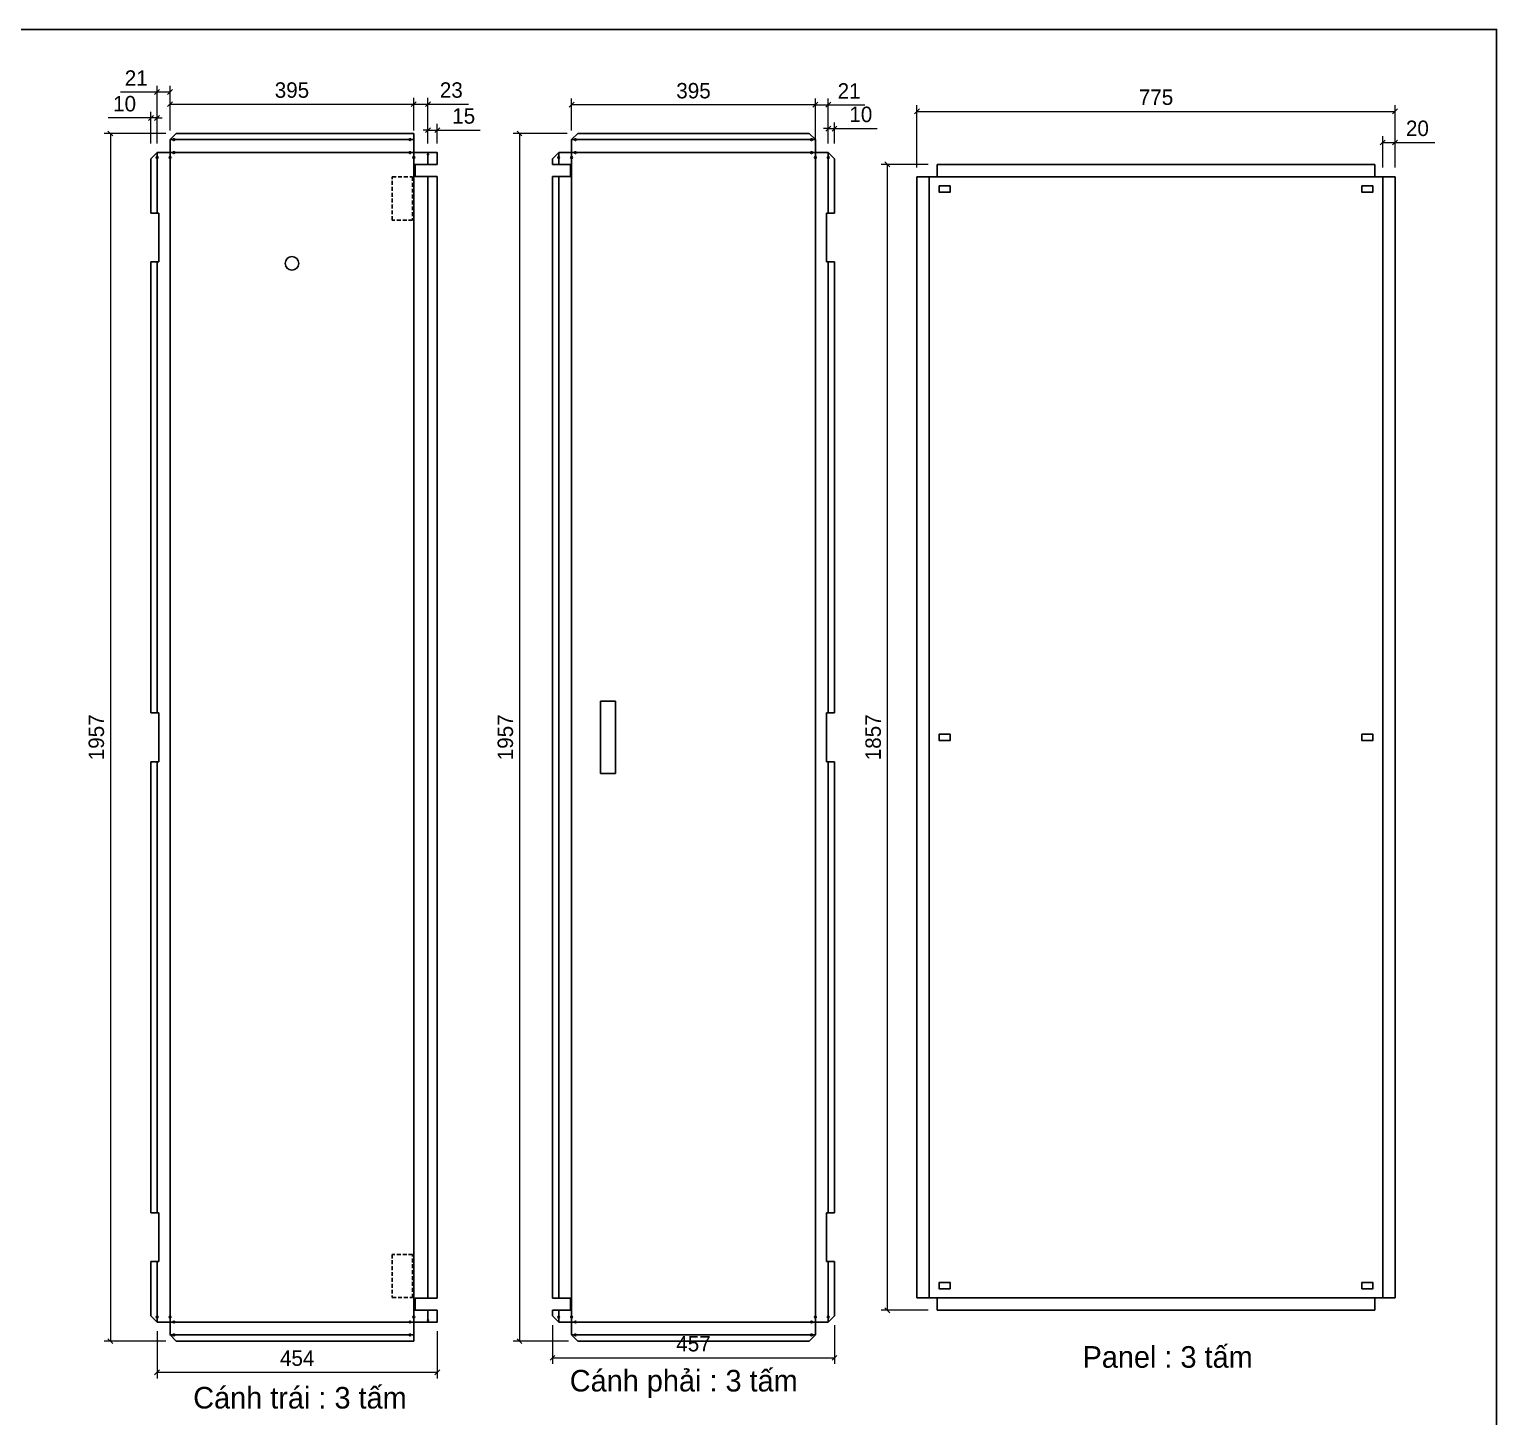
# Model space of a CAD drawing. Header units: millimetres. Extents: x 0 to 4827, y 0 to 3413.
# Drawn here: x 2449 to 4827, y 1165 to 3413 of the extents above; entities that cross this region are included whole.
import ezdxf
from ezdxf.enums import TextEntityAlignment as Align

# ---------------------------------------------------------------- set-up
doc = ezdxf.new("R2010")
doc.units = ezdxf.units.MM
doc.linetypes.add('HIDDEN', pattern=[9.525, 6.35, -3.175])
doc.layers.add('DIM', color=253, linetype='Continuous')
doc.styles.add('Tahoma (Input Text)', font='tahoma.ttf')
doc.dimstyles.new('Dim-25', dxfattribs={"dimtxt": 25, "dimasz": 8, "dimexe": 10, "dimexo": 15, "dimgap": 10, "dimtad": 1, "dimdec": 0, "dimtxsty": 'Standard', "dimblk": 'OBLIQUE', "dimcen": 10, "dimclrd": 5, "dimclre": 5, "dimclrt": 3, "dimazin": 3, "dimtfac": 1, "dimtdec": 0, "dimtmove": 0, "dimatfit": 3, "dimldrblk": 'OBLIQUE', "dimlwd": 9, "dimlwe": 9})

# ---------------------------------------------------------------- blocks, each defined once
blk = doc.blocks.new('*D21')
at = {"color": 0, "linetype": 'ByBlock', "lineweight": -2}
for p, q in [((2642.2, 3265.7), (2650.2, 3273.7)), ((2660.2, 3273.7), (2652.2, 3265.7))]:
    blk.add_line(p, q, dxfattribs=at)
at = {"layer": 'Defpoints', "color": 0, "transparency": 16777216}
for p in [(2646.2, 3269.7), (2646.2, 3213.4), (2656.2, 3213.4)]:
    blk.add_point(p, dxfattribs=at)
at = {"layer": 'DIM', "color": 5, "lineweight": 9, "transparency": 16777216}
for p, q in [((2646.2, 3269.7), (2576.9, 3269.7)), ((2646.2, 3228.4), (2646.2, 3279.7)), ((2656.2, 3269.7), (2646.2, 3269.7)), ((2656.2, 3228.4), (2656.2, 3279.7)), ((2656.2, 3269.7), (2664.2, 3269.7))]:
    blk.add_line(p, q, dxfattribs=at)
at = {"layer": 'DIM', "color": 3, "transparency": 16777216, "insert": (2603.5, 3292.5), "char_height": 25, "attachment_point": 5}
blk.add_mtext('10', dxfattribs=at)
blk = doc.blocks.new('_Oblique')
at = {"color": 0, "linetype": 'ByBlock', "lineweight": -2}
blk.add_line((-0.5, -0.5), (0.5, 0.5), dxfattribs=at)
blk = doc.blocks.new('*D22')
at = {"color": 0, "linetype": 'ByBlock', "lineweight": -2}
for p, q in [((2660.2, 3315.6), (2652.2, 3307.6)), ((2673.2, 3307.6), (2681.2, 3315.6))]:
    blk.add_line(p, q, dxfattribs=at)
at = {"layer": 'Defpoints', "color": 0, "transparency": 16777216}
for p in [(2656.2, 3311.6), (2677.2, 3234.4), (2656.2, 3213.4)]:
    blk.add_point(p, dxfattribs=at)
at = {"layer": 'DIM', "color": 5, "lineweight": 9, "transparency": 16777216}
for p, q in [((2656.2, 3311.6), (2596.7, 3311.6)), ((2656.2, 3228.4), (2656.2, 3321.6)), ((2677.2, 3311.6), (2656.2, 3311.6)), ((2677.2, 3249.4), (2677.2, 3321.6))]:
    blk.add_line(p, q, dxfattribs=at)
at = {"layer": 'DIM', "color": 3, "transparency": 16777216, "insert": (2622.4, 3334.2), "char_height": 25, "attachment_point": 5}
blk.add_mtext('21', dxfattribs=at)
blk = doc.blocks.new('*D23')
at = {"color": 0, "linetype": 'ByBlock', "lineweight": -2}
for p, q in [((2681.2, 3295.9), (2673.2, 3287.9)), ((3068.2, 3287.9), (3076.2, 3295.9))]:
    blk.add_line(p, q, dxfattribs=at)
at = {"layer": 'Defpoints', "color": 0, "transparency": 16777216}
for p in [(3072.2, 3291.9), (2677.2, 3234.4), (3072.2, 3234.4)]:
    blk.add_point(p, dxfattribs=at)
at = {"layer": 'DIM', "color": 5, "lineweight": 9, "transparency": 16777216}
for p, q in [((2677.2, 3249.4), (2677.2, 3301.9)), ((2677.2, 3291.9), (3072.2, 3291.9)), ((3072.2, 3249.4), (3072.2, 3301.9))]:
    blk.add_line(p, q, dxfattribs=at)
at = {"layer": 'DIM', "color": 3, "transparency": 16777216, "insert": (2874.7, 3314.6), "char_height": 25, "attachment_point": 5}
blk.add_mtext('395', dxfattribs=at)
blk = doc.blocks.new('*D24')
at = {"color": 0, "linetype": 'ByBlock', "lineweight": -2}
for p, q in [((3076.2, 3295.9), (3068.2, 3287.9)), ((3091.2, 3287.9), (3099.2, 3295.9))]:
    blk.add_line(p, q, dxfattribs=at)
at = {"layer": 'Defpoints', "color": 0, "transparency": 16777216}
for p in [(3095.2, 3291.9), (3072.2, 3234.4), (3095.2, 3213.4)]:
    blk.add_point(p, dxfattribs=at)
at = {"layer": 'DIM', "color": 5, "lineweight": 9, "transparency": 16777216}
for p, q in [((3072.2, 3249.4), (3072.2, 3301.9)), ((3072.2, 3291.9), (3095.2, 3291.9)), ((3095.2, 3228.4), (3095.2, 3301.9)), ((3095.2, 3291.9), (3161.1, 3291.9))]:
    blk.add_line(p, q, dxfattribs=at)
at = {"layer": 'DIM', "color": 3, "transparency": 16777216, "insert": (3133, 3314.6), "char_height": 25, "attachment_point": 5}
blk.add_mtext('23', dxfattribs=at)
blk = doc.blocks.new('*D25')
at = {"color": 0, "linetype": 'ByBlock', "lineweight": -2}
for p, q in [((2584.5, 3240.4), (2576.5, 3248.4)), ((2576.5, 1291.4), (2584.5, 1283.4))]:
    blk.add_line(p, q, dxfattribs=at)
at = {"layer": 'Defpoints', "color": 0, "transparency": 16777216}
for p in [(2685.2, 3244.4), (2580.5, 1287.4), (2685.2, 1287.4)]:
    blk.add_point(p, dxfattribs=at)
at = {"layer": 'DIM', "color": 5, "lineweight": 9, "transparency": 16777216}
for p, q in [((2670.2, 3244.4), (2570.5, 3244.4)), ((2580.5, 3244.4), (2580.5, 1287.4)), ((2670.2, 1287.4), (2570.5, 1287.4))]:
    blk.add_line(p, q, dxfattribs=at)
at = {"layer": 'DIM', "color": 3, "transparency": 16777216, "insert": (2557.8, 2265.9), "char_height": 25, "attachment_point": 5, "rotation": 90}
blk.add_mtext('1957', dxfattribs=at)
blk = doc.blocks.new('*D26')
at = {"color": 0, "linetype": 'ByBlock', "lineweight": -2}
for p, q in [((3740, 3248.4), (3748, 3256.4)), ((3758, 3256.4), (3750, 3248.4))]:
    blk.add_line(p, q, dxfattribs=at)
at = {"layer": 'Defpoints', "color": 0, "transparency": 16777216}
for p in [(3754, 3252.4), (3744, 3213.4), (3754, 3213.4)]:
    blk.add_point(p, dxfattribs=at)
at = {"layer": 'DIM', "color": 5, "lineweight": 9, "transparency": 16777216}
for p, q in [((3744, 3228.4), (3744, 3262.4)), ((3754, 3228.4), (3754, 3262.4)), ((3744, 3252.4), (3736, 3252.4)), ((3744, 3252.4), (3754, 3252.4)), ((3754, 3252.4), (3823.3, 3252.4))]:
    blk.add_line(p, q, dxfattribs=at)
at = {"layer": 'DIM', "color": 3, "transparency": 16777216, "insert": (3796.7, 3275.2), "char_height": 25, "attachment_point": 5}
blk.add_mtext('10', dxfattribs=at)
blk = doc.blocks.new('*D27')
at = {"color": 0, "linetype": 'ByBlock', "lineweight": -2}
for p, q in [((3727, 3294.9), (3719, 3286.9)), ((3740, 3286.9), (3748, 3294.9))]:
    blk.add_line(p, q, dxfattribs=at)
at = {"layer": 'Defpoints', "color": 0, "transparency": 16777216}
for p in [(3744, 3290.9), (3723, 3213.4), (3744, 3213.4)]:
    blk.add_point(p, dxfattribs=at)
at = {"layer": 'DIM', "color": 5, "lineweight": 9, "transparency": 16777216}
for p, q in [((3723, 3228.4), (3723, 3300.9)), ((3723, 3290.9), (3744, 3290.9)), ((3744, 3228.4), (3744, 3300.9)), ((3744, 3290.9), (3803.4, 3290.9))]:
    blk.add_line(p, q, dxfattribs=at)
at = {"layer": 'DIM', "color": 3, "transparency": 16777216, "insert": (3777.7, 3313.4), "char_height": 25, "attachment_point": 5}
blk.add_mtext('21', dxfattribs=at)
blk = doc.blocks.new('*D28')
at = {"color": 0, "linetype": 'ByBlock', "lineweight": -2}
for p, q in [((3332, 3294.9), (3324, 3286.9)), ((3719, 3286.9), (3727, 3294.9))]:
    blk.add_line(p, q, dxfattribs=at)
at = {"layer": 'Defpoints', "color": 0, "transparency": 16777216}
for p in [(3328, 3290.9), (3328, 3234.4), (3723, 3234.4)]:
    blk.add_point(p, dxfattribs=at)
at = {"layer": 'DIM', "color": 5, "lineweight": 9, "transparency": 16777216}
for p, q in [((3328, 3249.4), (3328, 3300.9)), ((3723, 3290.9), (3328, 3290.9)), ((3723, 3249.4), (3723, 3300.9))]:
    blk.add_line(p, q, dxfattribs=at)
at = {"layer": 'DIM', "color": 3, "transparency": 16777216, "insert": (3525.5, 3313.6), "char_height": 25, "attachment_point": 5}
blk.add_mtext('395', dxfattribs=at)
blk = doc.blocks.new('*D29')
at = {"color": 0, "linetype": 'ByBlock', "lineweight": -2}
for p, q in [((3301, 1264.4), (3293, 1256.4)), ((3750, 1256.4), (3758, 1264.4))]:
    blk.add_line(p, q, dxfattribs=at)
at = {"layer": 'Defpoints', "color": 0, "transparency": 16777216}
for p in [(3297, 1328.4), (3754, 1328.4), (3754, 1260.4)]:
    blk.add_point(p, dxfattribs=at)
at = {"layer": 'DIM', "color": 5, "lineweight": 9, "transparency": 16777216}
for p, q in [((3297, 1313.4), (3297, 1250.4)), ((3754, 1313.4), (3754, 1250.4)), ((3297, 1260.4), (3754, 1260.4))]:
    blk.add_line(p, q, dxfattribs=at)
at = {"layer": 'DIM', "color": 3, "transparency": 16777216, "insert": (3525.5, 1283.1), "char_height": 25, "attachment_point": 5}
blk.add_mtext('457', dxfattribs=at)
blk = doc.blocks.new('*D30')
at = {"color": 0, "linetype": 'ByBlock', "lineweight": -2}
for p, q in [((3091.2, 3245.8), (3099.2, 3253.8)), ((3114.2, 3253.8), (3106.2, 3245.8))]:
    blk.add_line(p, q, dxfattribs=at)
at = {"layer": 'Defpoints', "color": 0, "transparency": 16777216}
for p in [(3110.2, 3249.8), (3095.2, 3213.4), (3110.2, 3213.4)]:
    blk.add_point(p, dxfattribs=at)
at = {"layer": 'DIM', "color": 5, "lineweight": 9, "transparency": 16777216}
for p, q in [((3095.2, 3228.4), (3095.2, 3259.8)), ((3110.2, 3228.4), (3110.2, 3259.8)), ((3095.2, 3249.8), (3087.2, 3249.8)), ((3095.2, 3249.8), (3110.2, 3249.8)), ((3110.2, 3249.8), (3179.9, 3249.8))]:
    blk.add_line(p, q, dxfattribs=at)
at = {"layer": 'DIM', "color": 3, "transparency": 16777216, "insert": (3153.1, 3272.6), "char_height": 25, "attachment_point": 5}
blk.add_mtext('15', dxfattribs=at)
blk = doc.blocks.new('*D31')
at = {"color": 0, "linetype": 'ByBlock', "lineweight": -2}
for p, q in [((2660.2, 1241), (2652.2, 1233)), ((3106.2, 1233), (3114.2, 1241))]:
    blk.add_line(p, q, dxfattribs=at)
at = {"layer": 'Defpoints', "color": 0, "transparency": 16777216}
for p in [(2656.2, 1318.4), (3110.2, 1318.4), (3110.2, 1237)]:
    blk.add_point(p, dxfattribs=at)
at = {"layer": 'DIM', "color": 5, "lineweight": 9, "transparency": 16777216}
for p, q in [((2656.2, 1303.4), (2656.2, 1227)), ((3110.2, 1303.4), (3110.2, 1227)), ((2656.2, 1237), (3110.2, 1237))]:
    blk.add_line(p, q, dxfattribs=at)
at = {"layer": 'DIM', "color": 3, "transparency": 16777216, "insert": (2883.2, 1259.7), "char_height": 25, "attachment_point": 5}
blk.add_mtext('454', dxfattribs=at)
blk = doc.blocks.new('*D32')
at = {"color": 0, "linetype": 'ByBlock', "lineweight": -2}
for p, q in [((3247.5, 3240.4), (3239.5, 3248.4)), ((3239.5, 1291.4), (3247.5, 1283.4))]:
    blk.add_line(p, q, dxfattribs=at)
at = {"layer": 'Defpoints', "color": 0, "transparency": 16777216}
for p in [(3336, 3244.4), (3243.5, 1287.4), (3338, 1287.4)]:
    blk.add_point(p, dxfattribs=at)
at = {"layer": 'DIM', "color": 5, "lineweight": 9, "transparency": 16777216}
for p, q in [((3321, 3244.4), (3233.5, 3244.4)), ((3243.5, 3244.4), (3243.5, 1287.4)), ((3323, 1287.4), (3233.5, 1287.4))]:
    blk.add_line(p, q, dxfattribs=at)
at = {"layer": 'DIM', "color": 3, "transparency": 16777216, "insert": (3220.7, 2265.9), "char_height": 25, "attachment_point": 5, "rotation": 90}
blk.add_mtext('1957', dxfattribs=at)
blk = doc.blocks.new('*D33')
at = {"color": 0, "linetype": 'ByBlock', "lineweight": -2}
for p, q in [((3891.6, 3284.2), (3883.6, 3276.2)), ((4658.6, 3276.2), (4666.6, 3284.2))]:
    blk.add_line(p, q, dxfattribs=at)
at = {"layer": 'Defpoints', "color": 0, "transparency": 16777216}
for p in [(4662.6, 3280.2), (3887.6, 3174.4), (4662.6, 3174.4)]:
    blk.add_point(p, dxfattribs=at)
at = {"layer": 'DIM', "color": 5, "lineweight": 9, "transparency": 16777216}
for p, q in [((3887.6, 3189.4), (3887.6, 3290.2)), ((4662.6, 3189.4), (4662.6, 3290.2)), ((3887.6, 3280.2), (4662.6, 3280.2))]:
    blk.add_line(p, q, dxfattribs=at)
at = {"layer": 'DIM', "color": 3, "transparency": 16777216, "insert": (4275.1, 3303), "char_height": 25, "attachment_point": 5}
blk.add_mtext('775', dxfattribs=at)
blk = doc.blocks.new('*D34')
at = {"color": 0, "linetype": 'ByBlock', "lineweight": -2}
for p, q in [((4646.6, 3233.8), (4638.6, 3225.8)), ((4658.6, 3225.8), (4666.6, 3233.8))]:
    blk.add_line(p, q, dxfattribs=at)
at = {"layer": 'Defpoints', "color": 0, "transparency": 16777216}
for p in [(4662.6, 3229.8), (4642.6, 3174.4), (4662.6, 3174.4)]:
    blk.add_point(p, dxfattribs=at)
at = {"layer": 'DIM', "color": 5, "lineweight": 9, "transparency": 16777216}
for p, q in [((4642.6, 3189.4), (4642.6, 3239.8)), ((4662.6, 3189.4), (4662.6, 3239.8)), ((4642.6, 3229.8), (4662.6, 3229.8)), ((4662.6, 3229.8), (4726.8, 3229.8))]:
    blk.add_line(p, q, dxfattribs=at)
at = {"layer": 'DIM', "color": 3, "transparency": 16777216, "insert": (4698.7, 3252.6), "char_height": 25, "attachment_point": 5}
blk.add_mtext('20', dxfattribs=at)
blk = doc.blocks.new('*D35')
at = {"color": 0, "linetype": 'ByBlock', "lineweight": -2}
for p, q in [((3843.5, 3190.4), (3835.5, 3198.4)), ((3835.5, 1341.4), (3843.5, 1333.4))]:
    blk.add_line(p, q, dxfattribs=at)
at = {"layer": 'Defpoints', "color": 0, "transparency": 16777216}
for p in [(3920.6, 3194.4), (3839.5, 1337.4), (3920.6, 1337.4)]:
    blk.add_point(p, dxfattribs=at)
at = {"layer": 'DIM', "color": 5, "lineweight": 9, "transparency": 16777216}
for p, q in [((3905.6, 3194.4), (3829.5, 3194.4)), ((3839.5, 3194.4), (3839.5, 1337.4)), ((3905.6, 1337.4), (3829.5, 1337.4))]:
    blk.add_line(p, q, dxfattribs=at)
at = {"layer": 'DIM', "color": 3, "transparency": 16777216, "insert": (3816.8, 2265.9), "char_height": 25, "attachment_point": 5, "rotation": 90}
blk.add_mtext('1857', dxfattribs=at)
blk = doc.blocks.new('khungtenAsean2')
at = {"color": 7}
blk.add_lwpolyline([(0, 0), (2970, 0), (2970, -2100), (0, -2100)], close=True, dxfattribs=at)
at = {"color": 1, "style": 'Tahoma (Input Text)', "flags": 8}
for tag, p in [('#01', (137.1, -2021.3)), ('#03', (506.6, -2019.3)), ('#05', (1106.6, -2021.3)), ('#07', (1834.7, -2021.3)), ('#09', (2146.7, -2021.3)), ('#02', (98.5, -2081.3)), ('#04', (486.1, -2081.3)), ('#06', (1065.3, -2081.3)), ('#08', (1817.4, -2081.3)), ('#10', (2146.7, -2081.3))]:
    blk.add_attdef(tag, p, '', height=25, dxfattribs=at)
blk.add_attdef('#11', text='', height=25, dxfattribs=at).set_placement((2915, -2067.3), align=Align.CENTER)

msp = doc.modelspace()

# ---------------------------------------------------------------- linework, layer by layer
at = {"color": 2}
for p, q in [((2687.2, 3244.4), (2677.2, 3234.4)), ((3328, 3234.4), (3338, 3244.4)), ((3723, 3234.4), (3713, 3244.4)), ((2656.2, 3213.4), (2646.2, 3203.4)), ((3307, 3213.4), (3297, 3203.4)), ((3744, 3213.4), (3754, 3203.4)), ((3297, 3194.4), (3326, 3194.4)), ((3326, 3194.4), (3326, 3174.9)), ((3297, 3174.9), (3326, 3174.9)), ((2659.2, 3115.4), (2659.2, 3036.4)), ((3741, 3115.4), (3741, 3036.4)), ((2659.2, 2305.4), (2659.2, 2226.4)), ((3741, 2305.4), (3741, 2226.4)), ((2659.2, 1416.4), (2659.2, 1495.4)), ((3741, 1416.4), (3741, 1495.4)), ((3297, 1356.9), (3326, 1356.9)), ((3326, 1356.9), (3326, 1337.4)), ((3297, 1337.4), (3326, 1337.4)), ((2656.2, 1318.4), (2646.2, 1328.4)), ((3307, 1318.4), (3297, 1328.4)), ((3744, 1318.4), (3754, 1328.4)), ((2687.2, 1287.4), (2677.2, 1297.4)), ((3328, 1297.4), (3338, 1287.4)), ((3723, 1297.4), (3713, 1287.4))]:
    msp.add_line(p, q, dxfattribs=at)
for p, q in [((2677.2, 3234.4), (2677.2, 1297.4)), ((2687.2, 3244.4), (3072.2, 3244.4)), ((3072.2, 3244.4), (3072.2, 3234.4)), ((3072.2, 3234.4), (3072.2, 1297.4)), ((3328, 3234.4), (3328, 3213.4)), ((3723, 3234.4), (3723, 3213.4)), ((2656.2, 3213.4), (2656.2, 3115.4)), ((2656.2, 3213.4), (3110.2, 3213.4)), ((3095.2, 3213.4), (3095.2, 3194.4)), ((3110.2, 3213.4), (3110.2, 3194.4)), ((3307, 3213.4), (3307, 3194.4)), ((3328, 3213.4), (3328, 1318.4)), ((3723, 3213.4), (3723, 1318.4)), ((3744, 3213.4), (3744, 3115.4)), ((2646.2, 3203.4), (2646.2, 3115.4)), ((3297, 3203.4), (3297, 3194.4)), ((3754, 3203.4), (3754, 3115.4)), ((3095.2, 3174.9), (3095.2, 1356.9)), ((3110.2, 3174.9), (3110.2, 1356.9)), ((3297, 3174.9), (3297, 1356.9)), ((3307, 3174.9), (3307, 1356.9)), ((2646.2, 3036.4), (2646.2, 2305.4)), ((2656.2, 3036.4), (2656.2, 2305.4)), ((3744, 3036.4), (3744, 2305.4)), ((3754, 3036.4), (3754, 2305.4)), ((2656.2, 2226.4), (2656.2, 1495.4)), ((3744, 2226.4), (3744, 1495.4)), ((2646.2, 1416.4), (2646.2, 1328.4)), ((2656.2, 1416.4), (2656.2, 1318.4)), ((3744, 1416.4), (3744, 1318.4)), ((3754, 1416.4), (3754, 1328.4)), ((3095.2, 1337.4), (3095.2, 1318.4)), ((3110.2, 1337.4), (3110.2, 1318.4)), ((3297, 1337.4), (3297, 1328.4)), ((3307, 1337.4), (3307, 1318.4)), ((3328, 1297.4), (3328, 1318.4)), ((3723, 1297.4), (3723, 1318.4)), ((2677.2, 1297.4), (3072.2, 1297.4)), ((2687.2, 1287.4), (3072.2, 1287.4)), ((3072.2, 1297.4), (3072.2, 1287.4))]:
    msp.add_line(p, q)
for points in [[(2677.2, 3234.4), (3072.2, 3234.4), (3072.2, 1297.4), (2677.2, 1297.4)], [(3328, 3213.4), (3723, 3213.4), (3723, 1318.4), (3328, 1318.4)], [(3907.6, 3174.4), (4642.6, 3174.4), (4642.6, 1357.4), (3907.6, 1357.4)]]:
    msp.add_lwpolyline(points, close=True)
for points in [[(3328, 3234.4), (3723, 3234.4)], [(3338, 3244.4), (3713, 3244.4)], [(2656.2, 3213.4), (3110.2, 3213.4), (3110.2, 3194.4)], [(3744, 3213.4), (3307, 3213.4)], [(3307, 3194.4), (3307, 3213.4)], [(2646.2, 3115.4), (2646.2, 3203.4)], [(3297, 3203.4), (3297, 3194.4)], [(3297, 3194.4), (3297, 3203.4)], [(3754, 3115.4), (3754, 3203.4)], [(3920.6, 3194.4), (4629.6, 3194.4)], [(3920.6, 3174.4), (3920.6, 3194.4)], [(4629.6, 3174.4), (4629.6, 3194.4)], [(3110.2, 3174.9), (3110.2, 1356.9)], [(3297, 3174.9), (3297, 1356.9)], [(3297, 1356.9), (3297, 3174.9)], [(3307, 1356.9), (3307, 3174.9)], [(3887.6, 1357.4), (3887.6, 3174.4)], [(3907.6, 3174.4), (3887.6, 3174.4)], [(4642.6, 3174.4), (4662.6, 3174.4)], [(4662.6, 3174.4), (4662.6, 1357.4)], [(2646.2, 2305.4), (2646.2, 3036.4)], [(3754, 2305.4), (3754, 3036.4)], [(2646.2, 1495.4), (2646.2, 2226.4)], [(3754, 1495.4), (3754, 2226.4)], [(2646.2, 1328.4), (2646.2, 1416.4)], [(3744, 1416.4), (3744, 1318.4)], [(3754, 1328.4), (3754, 1416.4)], [(3754, 1416.4), (3754, 1328.4)], [(3907.6, 1357.4), (3907.6, 1357.4), (3887.6, 1357.4)], [(3920.6, 1357.4), (3920.6, 1337.4)], [(4629.6, 1357.4), (4629.6, 1337.4)], [(4642.6, 1357.4), (4642.6, 1357.4), (4662.6, 1357.4)], [(3110.2, 1337.4), (3110.2, 1318.4), (2656.2, 1318.4)], [(3297, 1337.4), (3297, 1328.4)], [(3297, 1328.4), (3297, 1337.4)], [(3307, 1318.4), (3307, 1337.4)], [(4629.6, 1337.4), (3920.6, 1337.4)], [(3307, 1318.4), (3744, 1318.4)], [(3723, 1297.4), (3328, 1297.4)], [(3713, 1287.4), (3338, 1287.4)]]:
    msp.add_lwpolyline(points)
for points in [[(3110.2, 3194.4), (3074.2, 3194.4), (3074.2, 3174.9), (3110.2, 3174.9)], [(2646.2, 3115.4), (2659.2, 3115.4)], [(3754, 3115.4), (3741, 3115.4)], [(2659.2, 3036.4), (2646.2, 3036.4)], [(3741, 3036.4), (3754, 3036.4)], [(2646.2, 2305.4), (2659.2, 2305.4)], [(3754, 2305.4), (3741, 2305.4)], [(2659.2, 2226.4), (2646.2, 2226.4)], [(3741, 2226.4), (3754, 2226.4)], [(2659.2, 1495.4), (2646.2, 1495.4)], [(3741, 1495.4), (3754, 1495.4)], [(2646.2, 1416.4), (2659.2, 1416.4)], [(3754, 1416.4), (3741, 1416.4)], [(3110.2, 1337.4), (3074.2, 1337.4), (3074.2, 1356.9), (3110.2, 1356.9)]]:
    msp.add_lwpolyline(points, dxfattribs=at)
at = {"color": 7, "linetype": 'HIDDEN'}
for points in [[(3070.2, 3103.9), (3037.2, 3103.9), (3037.2, 3173.9), (3070.2, 3173.9)], [(3070.2, 1427.9), (3037.2, 1427.9), (3037.2, 1357.9), (3070.2, 1357.9)]]:
    msp.add_lwpolyline(points, close=True, dxfattribs=at)
at = {"color": 2}
for points in [[(3941.6, 3159.4), (3941.6, 3149.4), (3923.6, 3149.4), (3923.6, 3159.4)], [(4608.6, 3159.4), (4608.6, 3149.4), (4626.6, 3149.4), (4626.6, 3159.4)], [(3375, 2324.4), (3399, 2324.4), (3399, 2207.4), (3375, 2207.4)], [(3941.6, 2270.9), (3941.6, 2260.9), (3923.6, 2260.9), (3923.6, 2270.9)], [(4608.6, 2270.9), (4608.6, 2260.9), (4626.6, 2260.9), (4626.6, 2270.9)], [(3941.6, 1372.4), (3941.6, 1382.4), (3923.6, 1382.4), (3923.6, 1372.4)], [(4608.6, 1372.4), (4608.6, 1382.4), (4626.6, 1382.4), (4626.6, 1372.4)]]:
    msp.add_lwpolyline(points, close=True, dxfattribs=at)
for centre, radius in [((2683.4, 3234.4), 1.5), ((3066.1, 3234.4), 1.5), ((3334.1, 3234.4), 1.5), ((3716.8, 3234.4), 1.5), ((2683.4, 3213.4), 1.5), ((3066.1, 3213.4), 1.5), ((3095.2, 3210.4), 1), ((3334.1, 3213.4), 1.5), ((3716.8, 3213.4), 1.5), ((2656.2, 3205.4), 1.5), ((2677.2, 3205.4), 1.5), ((3072.2, 3205.4), 1.5), ((3307, 3205.4), 1.5), ((3328, 3205.4), 1.5), ((3723, 3205.4), 1.5), ((3744, 3205.4), 1.5), ((2874.7, 3033.9), 11), ((2656.2, 1326.4), 1.5), ((2677.2, 1326.4), 1.5), ((2683.4, 1318.4), 1.5), ((3066.1, 1318.4), 1.5), ((3072.2, 1326.4), 1.5), ((3095.2, 1321.4), 1), ((3307, 1326.4), 1.5), ((3328, 1326.4), 1.5), ((3334.1, 1318.4), 1.5), ((3716.8, 1318.4), 1.5), ((3723, 1326.4), 1.5), ((3744, 1326.4), 1.5), ((2683.4, 1297.4), 1.5), ((3066.1, 1297.4), 1.5), ((3334.1, 1297.4), 1.5), ((3716.8, 1297.4), 1.5)]:
    msp.add_circle(centre, radius, dxfattribs=at)

# ---------------------------------------------------------------- block references
at = {"color": 7, "xscale": 1.625305499997921, "yscale": 1.625305499997921, "zscale": 1.625305499997921}
msp.add_blockref('khungtenAsean2', (0, 3413.1), dxfattribs=at)

# ---------------------------------------------------------------- texts
at = {"color": 7, "char_height": 35, "width": 1000, "attachment_point": 2}
for s, insert in [('Panel : 3 tấm', (4293.9, 1279.3)), ('Cánh phải : 3 tấm', (3509.7, 1240.8)), ('Cánh trái : 3 tấm', (2887.7, 1213.2))]:
    msp.add_mtext(s, dxfattribs=dict(at, insert=insert))

# ---------------------------------------------------------------- dimensions: what is measured, and where the dimension line sits
at = {"layer": 'DIM'}
for base, p1, p2, picture, middle in [((2656.2, 3311.6), (2677.2, 3234.4), (2656.2, 3213.4), '*D22', (2622.4, 3311.6)), ((3095.2, 3291.9), (3072.2, 3234.4), (3095.2, 3213.4), '*D24', (3133, 3291.9)), ((2646.2, 3269.7), (2656.2, 3213.4), (2646.2, 3213.4), '*D21', (2603.5, 3269.7))]:
    dim = msp.add_linear_dim(base=base, p1=p1, p2=p2, dimstyle='Dim-25', dxfattribs=at)
    dim.commit()
    dim.dimension.update_dxf_attribs({"geometry": picture, "text_midpoint": middle, "dimtype": 160})
for base, p1, p2, picture, middle in [((3072.2, 3291.9), (2677.2, 3234.4), (3072.2, 3234.4), '*D23', (2874.7, 3314.6)), ((4662.6, 3280.2), (3887.6, 3174.4), (4662.6, 3174.4), '*D33', (4275.1, 3303)), ((3110.2, 3249.8), (3095.2, 3213.4), (3110.2, 3213.4), '*D30', (3153.1, 3272.6)), ((4662.6, 3229.8), (4642.6, 3174.4), (4662.6, 3174.4), '*D34', (4698.7, 3252.6)), ((3110.2, 1237), (2656.2, 1318.4), (3110.2, 1318.4), '*D31', (2883.2, 1259.7)), ((3754, 1260.4), (3297, 1328.4), (3754, 1328.4), '*D29', (3525.5, 1283.1))]:
    dim = msp.add_linear_dim(base=base, p1=p1, p2=p2, dimstyle='Dim-25', dxfattribs=at)
    dim.commit()
    dim.dimension.update_dxf_attribs({"geometry": picture, "text_midpoint": middle})
for base, p1, p2, angle, picture, middle in [((3328, 3290.9), (3723, 3234.4), (3328, 3234.4), 180, '*D28', (3525.5, 3313.6)), ((3744, 3290.9), (3723, 3213.4), (3744, 3213.4), 180, '*D27', (3777.7, 3313.4)), ((3754, 3252.4), (3744, 3213.4), (3754, 3213.4), 180, '*D26', (3796.7, 3275.2)), ((2580.5, 1287.4), (2685.2, 3244.4), (2685.2, 1287.4), 90, '*D25', (2557.8, 2265.9)), ((3243.5, 1287.4), (3336, 3244.4), (3338, 1287.4), 90, '*D32', (3220.7, 2265.9)), ((3839.5, 1337.4), (3920.6, 3194.4), (3920.6, 1337.4), 90, '*D35', (3816.8, 2265.9))]:
    dim = msp.add_linear_dim(base=base, p1=p1, p2=p2, angle=angle, dimstyle='Dim-25', dxfattribs=at)
    dim.commit()
    dim.dimension.update_dxf_attribs({"geometry": picture, "text_midpoint": middle})

doc.saveas('drawing.dxf')
